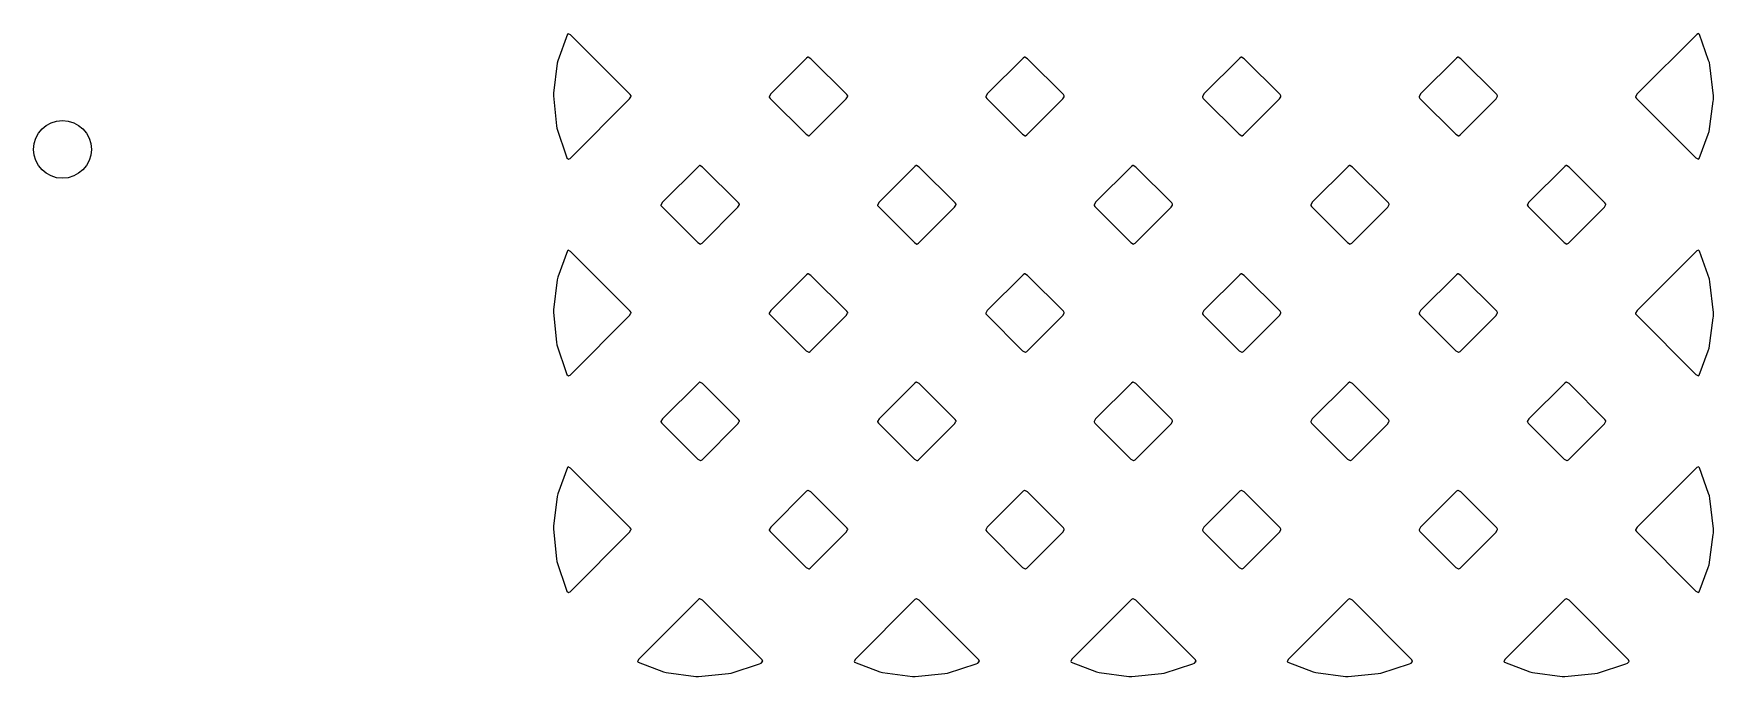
# Model space of a CAD drawing. Extents: x 1.82 to 8.48, y -4.98 to -0.82.
# Drawn here: x 4.5463 to 4.8898, y -2.4586 to -2.3272 of the extents above; entities that cross this region are included whole.
import ezdxf

# ---------------------------------------------------------------- set-up
doc = ezdxf.new("R2010")
doc.units = 0
doc.header["$MEASUREMENT"] = 0
doc.layers.add('BLACK', color=7, linetype='CONTINUOUS')

msp = doc.modelspace()

# ---------------------------------------------------------------- linework, layer by layer
at = {"layer": 'BLACK', "linetype": 'CONTINUOUS'}
for p, q in [((4.65545, -2.32732), (4.65348, -2.33274)), ((4.6556, -2.32722), (4.65545, -2.32732)), ((4.65608, -2.32748), (4.6556, -2.32722)), ((4.66828, -2.33968), (4.65608, -2.32748)), ((4.88636, -2.32736), (4.87417, -2.33955)), ((4.88672, -2.3272), (4.88636, -2.32736)), ((4.88694, -2.3274), (4.88672, -2.3272)), ((4.88878, -2.33268), (4.88694, -2.3274)), ((4.70435, -2.33221), (4.697, -2.33955)), ((4.70461, -2.33204), (4.70435, -2.33221)), ((4.70468, -2.33204), (4.70461, -2.33204)), ((4.70523, -2.33234), (4.70468, -2.33204)), ((4.71257, -2.33968), (4.70523, -2.33234)), ((4.74864, -2.33221), (4.74129, -2.33955)), ((4.7489, -2.33204), (4.74864, -2.33221)), ((4.74897, -2.33204), (4.7489, -2.33204)), ((4.74952, -2.33234), (4.74897, -2.33204)), ((4.75686, -2.33968), (4.74952, -2.33234)), ((4.79293, -2.33221), (4.78559, -2.33955)), ((4.79319, -2.33204), (4.79293, -2.33221)), ((4.79326, -2.33204), (4.79319, -2.33204)), ((4.79381, -2.33234), (4.79326, -2.33204)), ((4.80116, -2.33968), (4.79381, -2.33234)), ((4.83722, -2.33221), (4.82988, -2.33955)), ((4.83748, -2.33204), (4.83722, -2.33221)), ((4.83755, -2.33204), (4.83748, -2.33204)), ((4.8381, -2.33234), (4.83755, -2.33204)), ((4.84545, -2.33968), (4.8381, -2.33234)), ((4.65335, -2.33327), (4.65259, -2.33936)), ((4.65348, -2.33274), (4.65335, -2.33327)), ((4.88894, -2.33314), (4.88878, -2.33268)), ((4.88906, -2.33368), (4.88894, -2.33314)), ((4.88976, -2.3399), (4.88906, -2.33368)), ((4.65259, -2.33936), (4.65258, -2.33992)), ((4.65258, -2.33992), (4.65318, -2.34603)), ((4.65598, -2.35274), (4.66815, -2.34056)), ((4.66815, -2.34056), (4.66841, -2.3401)), ((4.66845, -2.33994), (4.66828, -2.33968)), ((4.66841, -2.3401), (4.66845, -2.34001)), ((4.66845, -2.34001), (4.66845, -2.33994)), ((4.697, -2.33955), (4.6967, -2.3401)), ((4.6967, -2.3401), (4.69671, -2.34018)), ((4.69671, -2.34018), (4.69688, -2.34044)), ((4.69688, -2.34044), (4.70422, -2.34778)), ((4.7051, -2.34791), (4.71245, -2.34056)), ((4.71245, -2.34056), (4.7127, -2.3401)), ((4.71274, -2.33994), (4.71257, -2.33968)), ((4.7127, -2.3401), (4.71275, -2.34001)), ((4.71275, -2.34001), (4.71274, -2.33994)), ((4.74129, -2.33955), (4.74099, -2.3401)), ((4.74099, -2.3401), (4.741, -2.34018)), ((4.741, -2.34018), (4.74117, -2.34044)), ((4.74117, -2.34044), (4.74851, -2.34778)), ((4.74939, -2.34791), (4.75674, -2.34056)), ((4.75674, -2.34056), (4.75699, -2.3401)), ((4.75703, -2.33994), (4.75686, -2.33968)), ((4.75699, -2.3401), (4.75704, -2.34001)), ((4.75704, -2.34001), (4.75703, -2.33994)), ((4.78559, -2.33955), (4.78529, -2.3401)), ((4.78529, -2.3401), (4.78529, -2.34018)), ((4.78529, -2.34018), (4.78546, -2.34044)), ((4.78546, -2.34044), (4.7928, -2.34778)), ((4.79368, -2.34791), (4.80103, -2.34056)), ((4.80103, -2.34056), (4.80128, -2.3401)), ((4.80132, -2.33994), (4.80116, -2.33968)), ((4.80128, -2.3401), (4.80133, -2.34001)), ((4.80133, -2.34001), (4.80132, -2.33994)), ((4.82988, -2.33955), (4.82958, -2.3401)), ((4.82958, -2.3401), (4.82958, -2.34018)), ((4.82958, -2.34018), (4.82975, -2.34044)), ((4.82975, -2.34044), (4.83709, -2.34778)), ((4.83798, -2.34791), (4.84532, -2.34056)), ((4.84532, -2.34056), (4.84557, -2.3401)), ((4.84561, -2.33994), (4.84545, -2.33968)), ((4.84557, -2.3401), (4.84562, -2.34001)), ((4.84562, -2.34001), (4.84561, -2.33994)), ((4.87417, -2.33955), (4.87387, -2.3401)), ((4.87387, -2.3401), (4.87387, -2.34018)), ((4.87387, -2.34018), (4.87404, -2.34044)), ((4.87404, -2.34044), (4.88621, -2.3526)), ((4.88887, -2.34725), (4.88974, -2.34105)), ((4.88974, -2.34105), (4.88977, -2.34074)), ((4.88977, -2.34022), (4.88976, -2.3399)), ((4.88977, -2.34074), (4.88977, -2.34022)), ((4.65318, -2.34603), (4.65329, -2.34657)), ((4.65329, -2.34657), (4.65523, -2.35239)), ((4.70422, -2.34778), (4.70477, -2.34808)), ((4.70477, -2.34808), (4.70484, -2.34808)), ((4.70484, -2.34808), (4.7051, -2.34791)), ((4.74851, -2.34778), (4.74906, -2.34808)), ((4.74906, -2.34808), (4.74913, -2.34808)), ((4.74913, -2.34808), (4.74939, -2.34791)), ((4.7928, -2.34778), (4.79335, -2.34808)), ((4.79335, -2.34808), (4.79342, -2.34808)), ((4.79342, -2.34808), (4.79368, -2.34791)), ((4.83709, -2.34778), (4.83764, -2.34808)), ((4.83764, -2.34808), (4.83772, -2.34808)), ((4.83772, -2.34808), (4.83798, -2.34791)), ((4.88685, -2.35276), (4.88873, -2.34779)), ((4.88873, -2.34779), (4.88887, -2.34725)), ((4.65523, -2.35239), (4.65532, -2.3526)), ((4.65532, -2.3526), (4.65564, -2.35288)), ((4.65564, -2.35288), (4.65598, -2.35274)), ((4.88621, -2.3526), (4.8867, -2.35287)), ((4.8867, -2.35287), (4.88685, -2.35276)), ((4.6822, -2.35436), (4.67486, -2.3617)), ((4.68246, -2.35419), (4.6822, -2.35436)), ((4.68253, -2.35418), (4.68246, -2.35419)), ((4.68308, -2.35448), (4.68253, -2.35418)), ((4.69043, -2.36183), (4.68308, -2.35448)), ((4.72649, -2.35436), (4.71915, -2.3617)), ((4.72675, -2.35419), (4.72649, -2.35436)), ((4.72683, -2.35418), (4.72675, -2.35419)), ((4.72737, -2.35448), (4.72683, -2.35418)), ((4.73472, -2.36183), (4.72737, -2.35448)), ((4.77078, -2.35436), (4.76344, -2.3617)), ((4.77104, -2.35419), (4.77078, -2.35436)), ((4.77112, -2.35418), (4.77104, -2.35419)), ((4.77167, -2.35448), (4.77112, -2.35418)), ((4.77901, -2.36183), (4.77167, -2.35448)), ((4.81508, -2.35436), (4.80773, -2.3617)), ((4.81534, -2.35419), (4.81508, -2.35436)), ((4.81541, -2.35418), (4.81534, -2.35419)), ((4.81596, -2.35448), (4.81541, -2.35418)), ((4.8233, -2.36183), (4.81596, -2.35448)), ((4.85937, -2.35436), (4.85202, -2.3617)), ((4.85963, -2.35419), (4.85937, -2.35436)), ((4.8597, -2.35418), (4.85963, -2.35419)), ((4.86025, -2.35448), (4.8597, -2.35418)), ((4.86759, -2.36183), (4.86025, -2.35448)), ((4.67486, -2.3617), (4.67456, -2.36225)), ((4.67456, -2.36225), (4.67456, -2.36232)), ((4.67456, -2.36232), (4.67473, -2.36258)), ((4.67473, -2.36258), (4.68207, -2.36993)), ((4.68296, -2.37005), (4.6903, -2.36271)), ((4.6903, -2.36271), (4.69055, -2.36225)), ((4.6906, -2.36209), (4.69043, -2.36183)), ((4.69055, -2.36225), (4.6906, -2.36216)), ((4.6906, -2.36216), (4.6906, -2.36209)), ((4.71915, -2.3617), (4.71885, -2.36225)), ((4.71885, -2.36225), (4.71885, -2.36232)), ((4.71885, -2.36232), (4.71902, -2.36258)), ((4.71902, -2.36258), (4.72637, -2.36993)), ((4.72725, -2.37005), (4.73459, -2.36271)), ((4.73459, -2.36271), (4.73484, -2.36225)), ((4.73489, -2.36209), (4.73472, -2.36183)), ((4.73484, -2.36225), (4.73489, -2.36216)), ((4.73489, -2.36216), (4.73489, -2.36209)), ((4.76344, -2.3617), (4.76314, -2.36225)), ((4.76314, -2.36225), (4.76314, -2.36232)), ((4.76314, -2.36232), (4.76331, -2.36258)), ((4.76331, -2.36258), (4.77066, -2.36993)), ((4.77154, -2.37005), (4.77888, -2.36271)), ((4.77888, -2.36271), (4.77913, -2.36225)), ((4.77918, -2.36209), (4.77901, -2.36183)), ((4.77913, -2.36225), (4.77918, -2.36216)), ((4.77918, -2.36216), (4.77918, -2.36209)), ((4.80773, -2.3617), (4.80743, -2.36225)), ((4.80743, -2.36225), (4.80744, -2.36232)), ((4.80744, -2.36232), (4.8076, -2.36258)), ((4.8076, -2.36258), (4.81495, -2.36993)), ((4.81583, -2.37005), (4.82317, -2.36271)), ((4.82317, -2.36271), (4.82343, -2.36225)), ((4.82347, -2.36209), (4.8233, -2.36183)), ((4.82343, -2.36225), (4.82347, -2.36216)), ((4.82347, -2.36216), (4.82347, -2.36209)), ((4.85202, -2.3617), (4.85172, -2.36225)), ((4.85172, -2.36225), (4.85173, -2.36232)), ((4.85173, -2.36232), (4.85189, -2.36258)), ((4.85189, -2.36258), (4.85924, -2.36993)), ((4.86012, -2.37005), (4.86747, -2.36271)), ((4.86747, -2.36271), (4.86777, -2.36216)), ((4.86776, -2.36209), (4.86759, -2.36183)), ((4.86777, -2.36216), (4.86776, -2.36209)), ((4.68207, -2.36993), (4.68262, -2.37023)), ((4.6827, -2.37022), (4.68296, -2.37005)), ((4.72637, -2.36993), (4.72691, -2.37023)), ((4.72699, -2.37022), (4.72725, -2.37005)), ((4.77066, -2.36993), (4.77121, -2.37023)), ((4.77128, -2.37022), (4.77154, -2.37005)), ((4.81495, -2.36993), (4.8155, -2.37023)), ((4.81557, -2.37022), (4.81583, -2.37005)), ((4.85924, -2.36993), (4.85979, -2.37023)), ((4.85986, -2.37022), (4.86012, -2.37005)), ((4.65545, -2.37162), (4.65348, -2.37703)), ((4.6556, -2.37151), (4.65545, -2.37162)), ((4.65608, -2.37178), (4.6556, -2.37151)), ((4.66828, -2.38397), (4.65608, -2.37178)), ((4.68262, -2.37023), (4.6827, -2.37022)), ((4.72691, -2.37023), (4.72699, -2.37022)), ((4.77121, -2.37023), (4.77128, -2.37022)), ((4.8155, -2.37023), (4.81557, -2.37022)), ((4.85979, -2.37023), (4.85986, -2.37022)), ((4.88636, -2.37165), (4.87417, -2.38385)), ((4.88672, -2.37149), (4.88636, -2.37165)), ((4.88694, -2.37169), (4.88672, -2.37149)), ((4.88894, -2.37744), (4.88694, -2.37169)), ((4.65348, -2.37703), (4.65335, -2.37756)), ((4.70435, -2.3765), (4.697, -2.38385)), ((4.70461, -2.37633), (4.70435, -2.3765)), ((4.70468, -2.37633), (4.70461, -2.37633)), ((4.70523, -2.37663), (4.70468, -2.37633)), ((4.71257, -2.38397), (4.70523, -2.37663)), ((4.74864, -2.3765), (4.74129, -2.38385)), ((4.7489, -2.37633), (4.74864, -2.3765)), ((4.74897, -2.37633), (4.7489, -2.37633)), ((4.74952, -2.37663), (4.74897, -2.37633)), ((4.75686, -2.38397), (4.74952, -2.37663)), ((4.79293, -2.3765), (4.78559, -2.38385)), ((4.79319, -2.37633), (4.79293, -2.3765)), ((4.79326, -2.37633), (4.79319, -2.37633)), ((4.79381, -2.37663), (4.79326, -2.37633)), ((4.80116, -2.38397), (4.79381, -2.37663)), ((4.83722, -2.3765), (4.82988, -2.38385)), ((4.83748, -2.37633), (4.83722, -2.3765)), ((4.83755, -2.37633), (4.83748, -2.37633)), ((4.8381, -2.37663), (4.83755, -2.37633)), ((4.84545, -2.38397), (4.8381, -2.37663)), ((4.65335, -2.37756), (4.65259, -2.38366)), ((4.88906, -2.37797), (4.88894, -2.37744)), ((4.88976, -2.3842), (4.88906, -2.37797)), ((4.65259, -2.38366), (4.65258, -2.38421)), ((4.697, -2.38385), (4.6967, -2.38439)), ((4.74129, -2.38385), (4.74099, -2.38439)), ((4.78559, -2.38385), (4.78529, -2.38439)), ((4.82988, -2.38385), (4.82958, -2.38439)), ((4.87417, -2.38385), (4.87387, -2.38439)), ((4.65258, -2.38421), (4.65318, -2.39032)), ((4.65598, -2.39703), (4.66815, -2.38485)), ((4.66815, -2.38485), (4.66841, -2.38439)), ((4.66845, -2.38423), (4.66828, -2.38397)), ((4.66841, -2.38439), (4.66845, -2.38431)), ((4.66845, -2.38431), (4.66845, -2.38423)), ((4.6967, -2.38439), (4.69671, -2.38447)), ((4.69671, -2.38447), (4.69688, -2.38473)), ((4.69688, -2.38473), (4.70422, -2.39207)), ((4.7051, -2.3922), (4.71245, -2.38485)), ((4.71245, -2.38485), (4.7127, -2.38439)), ((4.71274, -2.38423), (4.71257, -2.38397)), ((4.7127, -2.38439), (4.71275, -2.38431)), ((4.71275, -2.38431), (4.71274, -2.38423)), ((4.74099, -2.38439), (4.741, -2.38447)), ((4.741, -2.38447), (4.74117, -2.38473)), ((4.74117, -2.38473), (4.74851, -2.39207)), ((4.74939, -2.3922), (4.75674, -2.38485)), ((4.75674, -2.38485), (4.75699, -2.38439)), ((4.75703, -2.38423), (4.75686, -2.38397)), ((4.75699, -2.38439), (4.75704, -2.38431)), ((4.75704, -2.38431), (4.75703, -2.38423)), ((4.78529, -2.38439), (4.78529, -2.38447)), ((4.78529, -2.38447), (4.78546, -2.38473)), ((4.78546, -2.38473), (4.7928, -2.39207)), ((4.79368, -2.3922), (4.80103, -2.38485)), ((4.80103, -2.38485), (4.80128, -2.38439)), ((4.80132, -2.38423), (4.80116, -2.38397)), ((4.80128, -2.38439), (4.80133, -2.38431)), ((4.80133, -2.38431), (4.80132, -2.38423)), ((4.82958, -2.38439), (4.82958, -2.38447)), ((4.82958, -2.38447), (4.82975, -2.38473)), ((4.82975, -2.38473), (4.83709, -2.39207)), ((4.83798, -2.3922), (4.84532, -2.38485)), ((4.84532, -2.38485), (4.84557, -2.38439)), ((4.84561, -2.38423), (4.84545, -2.38397)), ((4.84557, -2.38439), (4.84562, -2.38431)), ((4.84562, -2.38431), (4.84561, -2.38423)), ((4.87387, -2.38439), (4.87387, -2.38447)), ((4.87387, -2.38447), (4.87404, -2.38473)), ((4.87404, -2.38473), (4.88621, -2.39689)), ((4.88887, -2.39154), (4.88974, -2.38534)), ((4.88974, -2.38534), (4.88977, -2.38503)), ((4.88977, -2.38451), (4.88976, -2.3842)), ((4.88977, -2.38503), (4.88977, -2.38451)), ((4.65318, -2.39032), (4.65329, -2.39086)), ((4.65329, -2.39086), (4.65523, -2.39668)), ((4.70422, -2.39207), (4.70477, -2.39237)), ((4.70477, -2.39237), (4.70484, -2.39237)), ((4.70484, -2.39237), (4.7051, -2.3922)), ((4.74851, -2.39207), (4.74906, -2.39237)), ((4.74906, -2.39237), (4.74913, -2.39237)), ((4.74913, -2.39237), (4.74939, -2.3922)), ((4.7928, -2.39207), (4.79335, -2.39237)), ((4.79335, -2.39237), (4.79342, -2.39237)), ((4.79342, -2.39237), (4.79368, -2.3922)), ((4.83709, -2.39207), (4.83764, -2.39237)), ((4.83764, -2.39237), (4.83772, -2.39237)), ((4.83772, -2.39237), (4.83798, -2.3922)), ((4.88685, -2.39705), (4.88873, -2.39208)), ((4.88873, -2.39208), (4.88887, -2.39154)), ((4.65523, -2.39668), (4.65532, -2.39689)), ((4.65532, -2.39689), (4.65564, -2.39718)), ((4.65564, -2.39718), (4.65598, -2.39703)), ((4.88621, -2.39689), (4.8867, -2.39716)), ((4.8867, -2.39716), (4.88685, -2.39705)), ((4.6822, -2.39865), (4.67486, -2.40599)), ((4.68246, -2.39848), (4.6822, -2.39865)), ((4.68253, -2.39847), (4.68246, -2.39848)), ((4.68308, -2.39877), (4.68253, -2.39847)), ((4.69043, -2.40612), (4.68308, -2.39877)), ((4.72649, -2.39865), (4.71915, -2.40599)), ((4.72675, -2.39848), (4.72649, -2.39865)), ((4.72683, -2.39847), (4.72675, -2.39848)), ((4.72737, -2.39877), (4.72683, -2.39847)), ((4.73472, -2.40612), (4.72737, -2.39877)), ((4.77078, -2.39865), (4.76344, -2.40599)), ((4.77104, -2.39848), (4.77078, -2.39865)), ((4.77112, -2.39847), (4.77104, -2.39848)), ((4.77167, -2.39877), (4.77112, -2.39847)), ((4.77901, -2.40612), (4.77167, -2.39877)), ((4.81508, -2.39865), (4.80773, -2.40599)), ((4.81534, -2.39848), (4.81508, -2.39865)), ((4.81541, -2.39847), (4.81534, -2.39848)), ((4.81596, -2.39877), (4.81541, -2.39847)), ((4.8233, -2.40612), (4.81596, -2.39877)), ((4.85937, -2.39865), (4.85202, -2.40599)), ((4.85963, -2.39848), (4.85937, -2.39865)), ((4.8597, -2.39847), (4.85963, -2.39848)), ((4.86025, -2.39877), (4.8597, -2.39847)), ((4.86759, -2.40612), (4.86025, -2.39877)), ((4.67486, -2.40599), (4.67456, -2.40654)), ((4.67456, -2.40654), (4.67456, -2.40661)), ((4.67456, -2.40661), (4.67473, -2.40687)), ((4.67473, -2.40687), (4.68207, -2.41422)), ((4.68296, -2.41435), (4.6903, -2.407)), ((4.6903, -2.407), (4.69055, -2.40654)), ((4.6906, -2.40638), (4.69043, -2.40612)), ((4.69055, -2.40654), (4.6906, -2.40645)), ((4.6906, -2.40645), (4.6906, -2.40638)), ((4.71915, -2.40599), (4.71885, -2.40654)), ((4.71885, -2.40654), (4.71885, -2.40661)), ((4.71885, -2.40661), (4.71902, -2.40687)), ((4.71902, -2.40687), (4.72637, -2.41422)), ((4.72725, -2.41435), (4.73459, -2.407)), ((4.73459, -2.407), (4.73484, -2.40654)), ((4.73489, -2.40638), (4.73472, -2.40612)), ((4.73484, -2.40654), (4.73489, -2.40645)), ((4.73489, -2.40645), (4.73489, -2.40638)), ((4.76344, -2.40599), (4.76314, -2.40654)), ((4.76314, -2.40654), (4.76314, -2.40661)), ((4.76314, -2.40661), (4.76331, -2.40687)), ((4.76331, -2.40687), (4.77066, -2.41422)), ((4.77154, -2.41435), (4.77888, -2.407)), ((4.77888, -2.407), (4.77913, -2.40654)), ((4.77918, -2.40638), (4.77901, -2.40612)), ((4.77913, -2.40654), (4.77918, -2.40645)), ((4.77918, -2.40645), (4.77918, -2.40638)), ((4.80773, -2.40599), (4.80743, -2.40654)), ((4.80743, -2.40654), (4.80744, -2.40661)), ((4.80744, -2.40661), (4.8076, -2.40687)), ((4.8076, -2.40687), (4.81495, -2.41422)), ((4.81583, -2.41435), (4.82317, -2.407)), ((4.82317, -2.407), (4.82343, -2.40654)), ((4.82347, -2.40638), (4.8233, -2.40612)), ((4.82343, -2.40654), (4.82347, -2.40645)), ((4.82347, -2.40645), (4.82347, -2.40638)), ((4.85202, -2.40599), (4.85172, -2.40654)), ((4.85172, -2.40654), (4.85173, -2.40661)), ((4.85173, -2.40661), (4.85189, -2.40687)), ((4.85189, -2.40687), (4.85924, -2.41422)), ((4.86012, -2.41435), (4.86747, -2.407)), ((4.86747, -2.407), (4.86777, -2.40645)), ((4.86776, -2.40638), (4.86759, -2.40612)), ((4.86777, -2.40645), (4.86776, -2.40638)), ((4.68207, -2.41422), (4.68262, -2.41452)), ((4.68262, -2.41452), (4.6827, -2.41451)), ((4.6827, -2.41451), (4.68296, -2.41435)), ((4.72637, -2.41422), (4.72691, -2.41452)), ((4.72691, -2.41452), (4.72699, -2.41451)), ((4.72699, -2.41451), (4.72725, -2.41435)), ((4.77066, -2.41422), (4.77121, -2.41452)), ((4.77121, -2.41452), (4.77128, -2.41451)), ((4.77128, -2.41451), (4.77154, -2.41435)), ((4.81495, -2.41422), (4.8155, -2.41452)), ((4.8155, -2.41452), (4.81557, -2.41451)), ((4.81557, -2.41451), (4.81583, -2.41435)), ((4.85924, -2.41422), (4.85979, -2.41452)), ((4.85979, -2.41452), (4.85986, -2.41451)), ((4.85986, -2.41451), (4.86012, -2.41435)), ((4.65545, -2.41591), (4.65348, -2.42132)), ((4.6556, -2.4158), (4.65545, -2.41591)), ((4.65608, -2.41607), (4.6556, -2.4158)), ((4.66828, -2.42826), (4.65608, -2.41607)), ((4.88636, -2.41594), (4.87417, -2.42814)), ((4.88672, -2.41579), (4.88636, -2.41594)), ((4.88694, -2.41598), (4.88672, -2.41579)), ((4.88878, -2.42126), (4.88694, -2.41598)), ((4.65348, -2.42132), (4.65335, -2.42186)), ((4.70435, -2.42079), (4.697, -2.42814)), ((4.70461, -2.42063), (4.70435, -2.42079)), ((4.70468, -2.42062), (4.70461, -2.42063)), ((4.70523, -2.42092), (4.70468, -2.42062)), ((4.71257, -2.42826), (4.70523, -2.42092)), ((4.74864, -2.42079), (4.74129, -2.42814)), ((4.7489, -2.42063), (4.74864, -2.42079)), ((4.74897, -2.42062), (4.7489, -2.42063)), ((4.74952, -2.42092), (4.74897, -2.42062)), ((4.75686, -2.42826), (4.74952, -2.42092)), ((4.79293, -2.42079), (4.78559, -2.42814)), ((4.79319, -2.42063), (4.79293, -2.42079)), ((4.79326, -2.42062), (4.79319, -2.42063)), ((4.79381, -2.42092), (4.79326, -2.42062)), ((4.80116, -2.42826), (4.79381, -2.42092)), ((4.83722, -2.42079), (4.82988, -2.42814)), ((4.83748, -2.42063), (4.83722, -2.42079)), ((4.83755, -2.42062), (4.83748, -2.42063)), ((4.8381, -2.42092), (4.83755, -2.42062)), ((4.84545, -2.42826), (4.8381, -2.42092)), ((4.88894, -2.42173), (4.88878, -2.42126)), ((4.65335, -2.42186), (4.65259, -2.42795)), ((4.88906, -2.42226), (4.88894, -2.42173)), ((4.88976, -2.42849), (4.88906, -2.42226)), ((4.65259, -2.42795), (4.65258, -2.4285)), ((4.65258, -2.4285), (4.65318, -2.43461)), ((4.66845, -2.42853), (4.66828, -2.42826)), ((4.66845, -2.4286), (4.66845, -2.42853)), ((4.697, -2.42814), (4.6967, -2.42869)), ((4.71274, -2.42853), (4.71257, -2.42826)), ((4.71275, -2.4286), (4.71274, -2.42853)), ((4.74129, -2.42814), (4.74099, -2.42869)), ((4.75703, -2.42853), (4.75686, -2.42826)), ((4.75704, -2.4286), (4.75703, -2.42853)), ((4.78559, -2.42814), (4.78529, -2.42869)), ((4.80132, -2.42853), (4.80116, -2.42826)), ((4.80133, -2.4286), (4.80132, -2.42853)), ((4.82988, -2.42814), (4.82958, -2.42869)), ((4.84561, -2.42853), (4.84545, -2.42826)), ((4.84562, -2.4286), (4.84561, -2.42853)), ((4.87417, -2.42814), (4.87387, -2.42869)), ((4.88977, -2.4288), (4.88976, -2.42849)), ((4.65598, -2.44132), (4.66815, -2.42915)), ((4.66815, -2.42915), (4.66841, -2.42869)), ((4.66841, -2.42869), (4.66845, -2.4286)), ((4.6967, -2.42869), (4.69671, -2.42876)), ((4.69671, -2.42876), (4.69688, -2.42902)), ((4.69688, -2.42902), (4.70422, -2.43636)), ((4.7051, -2.43649), (4.71245, -2.42915)), ((4.71245, -2.42915), (4.7127, -2.42869)), ((4.7127, -2.42869), (4.71275, -2.4286)), ((4.74099, -2.42869), (4.741, -2.42876)), ((4.741, -2.42876), (4.74117, -2.42902)), ((4.74117, -2.42902), (4.74851, -2.43636)), ((4.74939, -2.43649), (4.75674, -2.42915)), ((4.75674, -2.42915), (4.75699, -2.42869)), ((4.75699, -2.42869), (4.75704, -2.4286)), ((4.78529, -2.42869), (4.78529, -2.42876)), ((4.78529, -2.42876), (4.78546, -2.42902)), ((4.78546, -2.42902), (4.7928, -2.43636)), ((4.79368, -2.43649), (4.80103, -2.42915)), ((4.80103, -2.42915), (4.80128, -2.42869)), ((4.80128, -2.42869), (4.80133, -2.4286)), ((4.82958, -2.42869), (4.82958, -2.42876)), ((4.82958, -2.42876), (4.82975, -2.42902)), ((4.82975, -2.42902), (4.83709, -2.43636)), ((4.83798, -2.43649), (4.84532, -2.42915)), ((4.84532, -2.42915), (4.84557, -2.42869)), ((4.84557, -2.42869), (4.84562, -2.4286)), ((4.87387, -2.42869), (4.87387, -2.42876)), ((4.87387, -2.42876), (4.87404, -2.42902)), ((4.87404, -2.42902), (4.88621, -2.44119)), ((4.88887, -2.43584), (4.88974, -2.42963)), ((4.88974, -2.42963), (4.88977, -2.42932)), ((4.88977, -2.42932), (4.88977, -2.4288)), ((4.65318, -2.43461), (4.65329, -2.43515)), ((4.65329, -2.43515), (4.65523, -2.44098)), ((4.70422, -2.43636), (4.70477, -2.43666)), ((4.70477, -2.43666), (4.70484, -2.43666)), ((4.70484, -2.43666), (4.7051, -2.43649)), ((4.74851, -2.43636), (4.74906, -2.43666)), ((4.74906, -2.43666), (4.74913, -2.43666)), ((4.74913, -2.43666), (4.74939, -2.43649)), ((4.7928, -2.43636), (4.79335, -2.43666)), ((4.79335, -2.43666), (4.79342, -2.43666)), ((4.79342, -2.43666), (4.79368, -2.43649)), ((4.83709, -2.43636), (4.83764, -2.43666)), ((4.83764, -2.43666), (4.83772, -2.43666)), ((4.83772, -2.43666), (4.83798, -2.43649)), ((4.88685, -2.44134), (4.88873, -2.43637)), ((4.88873, -2.43637), (4.88887, -2.43584)), ((4.65523, -2.44098), (4.65532, -2.44118)), ((4.65532, -2.44118), (4.65564, -2.44147)), ((4.65564, -2.44147), (4.65598, -2.44132)), ((4.88621, -2.44119), (4.8867, -2.44145)), ((4.8867, -2.44145), (4.88685, -2.44134)), ((4.6822, -2.44294), (4.67002, -2.45512)), ((4.68246, -2.44277), (4.6822, -2.44294)), ((4.68253, -2.44277), (4.68246, -2.44277)), ((4.68308, -2.44307), (4.68253, -2.44277)), ((4.69525, -2.45524), (4.68308, -2.44307)), ((4.72649, -2.44294), (4.71431, -2.45512)), ((4.72675, -2.44277), (4.72649, -2.44294)), ((4.72683, -2.44277), (4.72675, -2.44277)), ((4.72737, -2.44307), (4.72683, -2.44277)), ((4.73954, -2.45524), (4.72737, -2.44307)), ((4.77078, -2.44294), (4.7586, -2.45512)), ((4.77104, -2.44277), (4.77078, -2.44294)), ((4.77112, -2.44277), (4.77104, -2.44277)), ((4.77167, -2.44307), (4.77112, -2.44277)), ((4.78384, -2.45524), (4.77167, -2.44307)), ((4.81508, -2.44294), (4.80289, -2.45512)), ((4.81534, -2.44277), (4.81508, -2.44294)), ((4.81541, -2.44277), (4.81534, -2.44277)), ((4.81596, -2.44307), (4.81541, -2.44277)), ((4.82813, -2.45524), (4.81596, -2.44307)), ((4.85937, -2.44294), (4.84718, -2.45512)), ((4.85963, -2.44277), (4.85937, -2.44294)), ((4.8597, -2.44277), (4.85963, -2.44277)), ((4.86025, -2.44307), (4.8597, -2.44277)), ((4.87242, -2.45524), (4.86025, -2.44307)), ((4.67002, -2.45512), (4.66975, -2.45561)), ((4.66975, -2.45561), (4.66986, -2.45575)), ((4.66986, -2.45575), (4.67505, -2.45768)), ((4.69472, -2.45608), (4.69506, -2.45592)), ((4.69506, -2.45592), (4.69535, -2.45561)), ((4.69539, -2.45557), (4.69525, -2.45524)), ((4.69535, -2.45561), (4.69539, -2.45557)), ((4.71431, -2.45512), (4.71404, -2.45561)), ((4.71404, -2.45561), (4.71415, -2.45575)), ((4.71415, -2.45575), (4.71934, -2.45768)), ((4.73901, -2.45608), (4.73935, -2.45592)), ((4.73935, -2.45592), (4.73964, -2.45561)), ((4.73968, -2.45557), (4.73954, -2.45524)), ((4.73964, -2.45561), (4.73968, -2.45557)), ((4.7586, -2.45512), (4.75834, -2.45561)), ((4.75834, -2.45561), (4.75845, -2.45575)), ((4.75845, -2.45575), (4.76364, -2.45768)), ((4.7833, -2.45608), (4.78364, -2.45592)), ((4.78364, -2.45592), (4.78394, -2.45561)), ((4.78397, -2.45557), (4.78384, -2.45524)), ((4.78394, -2.45561), (4.78397, -2.45557)), ((4.80289, -2.45512), (4.80263, -2.45561)), ((4.80263, -2.45561), (4.80274, -2.45575)), ((4.80274, -2.45575), (4.80793, -2.45768)), ((4.8276, -2.45608), (4.82794, -2.45592)), ((4.82794, -2.45592), (4.82823, -2.45561)), ((4.82826, -2.45557), (4.82813, -2.45524)), ((4.82823, -2.45561), (4.82826, -2.45557)), ((4.84718, -2.45512), (4.84692, -2.45561)), ((4.84692, -2.45561), (4.84703, -2.45575)), ((4.84703, -2.45575), (4.85222, -2.45768)), ((4.87189, -2.45608), (4.87223, -2.45592)), ((4.87223, -2.45592), (4.87256, -2.45557)), ((4.87256, -2.45557), (4.87242, -2.45524)), ((4.67505, -2.45768), (4.67559, -2.45782)), ((4.67559, -2.45782), (4.68167, -2.45863)), ((4.68167, -2.45863), (4.68223, -2.45864)), ((4.68223, -2.45864), (4.68834, -2.45808)), ((4.68834, -2.45808), (4.68888, -2.45797)), ((4.68888, -2.45797), (4.69472, -2.45608)), ((4.71934, -2.45768), (4.71988, -2.45782)), ((4.71988, -2.45782), (4.72597, -2.45863)), ((4.72597, -2.45863), (4.72652, -2.45864)), ((4.72652, -2.45864), (4.73263, -2.45808)), ((4.73263, -2.45808), (4.73317, -2.45797)), ((4.73317, -2.45797), (4.73901, -2.45608)), ((4.76364, -2.45768), (4.76417, -2.45782)), ((4.76417, -2.45782), (4.77026, -2.45863)), ((4.77026, -2.45863), (4.77081, -2.45864)), ((4.77081, -2.45864), (4.77692, -2.45808)), ((4.77692, -2.45808), (4.77746, -2.45797)), ((4.77746, -2.45797), (4.7833, -2.45608)), ((4.80793, -2.45768), (4.80846, -2.45782)), ((4.80846, -2.45782), (4.81455, -2.45863)), ((4.81455, -2.45863), (4.8151, -2.45864)), ((4.8151, -2.45864), (4.82121, -2.45808)), ((4.82121, -2.45808), (4.82176, -2.45797)), ((4.82176, -2.45797), (4.8276, -2.45608)), ((4.85222, -2.45768), (4.85275, -2.45782)), ((4.85275, -2.45782), (4.85884, -2.45863)), ((4.85884, -2.45863), (4.85939, -2.45864)), ((4.85939, -2.45864), (4.86551, -2.45808)), ((4.86551, -2.45808), (4.86605, -2.45797)), ((4.86605, -2.45797), (4.87189, -2.45608))]:
    msp.add_line(p, q, dxfattribs=at)
at = {"layer": 'BLACK'}
msp.add_circle((4.55217, -2.35087), 0.00591, dxfattribs=at)

doc.saveas('drawing.dxf')
